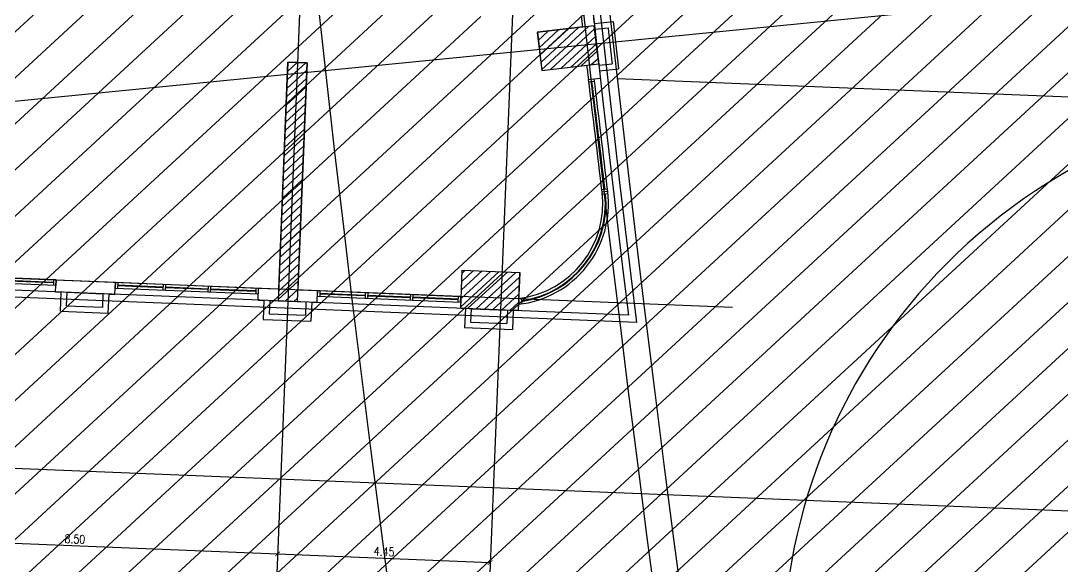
# Model space of a CAD drawing. Extents: x -678889171 to 586587, y -792238163 to 335485.
# Drawn here: x -678773490 to -678751703, y -792124699 to -792113291 of the extents above; entities that cross this region are included whole.
import ezdxf
from ezdxf.enums import TextEntityAlignment as Align

# ---------------------------------------------------------------- set-up
doc = ezdxf.new("R2010")
doc.units = 0
doc.header["$MEASUREMENT"] = 0
doc.layers.get('0').update_dxf_attribs({"color": 8})
for name, color, linetype in [('A-FLOR-PATT', 252, 'Continuous'), ('A-SITE-PATT', 252, 'Continuous'), ('A-WALL', 252, 'Continuous')]:
    doc.layers.add(name, color=color, linetype=linetype)
doc.layers.add('BASEMENT3 LAYOUT$0$TEXT6', color=252, linetype='Continuous', lineweight=0)
doc.styles.add('Ground floor Towers$0$$Bas01-Rname$0$EN-SC', font='swissc.ttf')
doc.styles.add('Ground floor Towers$0$$Bas01-Rname$0$EN-SCL', font='swisscl.ttf')
doc.styles.add('Ground floor Towers$0$04-Ground Floor$0$V2-lower ground$0$LEVEL  FOR LICENSE LOWER GR$0$$LG- LEVEL$0$AR-SR', font='sarb.shx')
doc.styles.add('XR-Axis$0$MOD-E-TEXT', font='romans.shx', dxfattribs={"width": 0.8, "height": 1.8})

# ---------------------------------------------------------------- blocks, each defined once
blk = doc.blocks.new('A$C61C61320')
at = {"layer": 'BASEMENT3 LAYOUT$0$TEXT6'}
h = blk.add_hatch(dxfattribs=at)
h.set_pattern_fill('JIS_WOOD', color=256, scale=1000, style=0)
h.set_pattern_definition([(45, (-843775.3736575155, -469599.9160835323), (-499.9999991609842, 499.9999991609843), [])])
h.paths.add_polyline_path([(-48073.17453308101, -174366.9252005816), (-52827.70401773683, -137283.3745918828), (-21470.42890679266, -134427.2130430685), (-18376.25980977295, -161775.8762387046), (-18368.17453308101, -175467.8413407506), (-18518.17453308101, -176466.9552695606), (-18518.17453308101, -178386.9252005816), (-18368.17453308101, -183011.1167942794), (-18362.29752682254, -198446.5368052525), (-18168.17453308101, -202281.2411916029), (-18360.0892563893, -208926.9252005816), (-21225.79736915685, -208049.6763489796), (-45692.61271465314, -203035.1575495943), (-55544.17996463575, -201566.2036034855), (-64372.75623362488, -200382.3687026045), (-73244.07786642597, -199325.5838570178), (-82129.48166527948, -198394.9150768394), (-90383.39706973708, -197394.4851778569), (-93352.28011348587, -194591.9241360954), (-93352.28011348587, -177285.8004086108), (-93172.93907456682, -174906.1366184817), (-50378.17453308101, -174866.9252005816)])
blk = doc.blocks.new('XR-Axis$0$_ArchTick')
at = {"const_width": 0.15}
blk.add_lwpolyline([(-0.5, -0.5), (0.5, 0.5)], dxfattribs=at)
blk = doc.blocks.new('GR')
at = {"layer": 'A-FLOR-PATT'}
for p, q in [((33455, 89935), (33455, 60105)), ((37905, 89920), (37905, 60090)), ((-6790, 65505), (47445, 73110)), ((39626.89805200664, 72392.36039642128), (38441.38055479803, 72206.48876380292)), ((39390.7989733828, 72363.10032106788), (38442.40769604361, 72207.30535975858)), ((38539.38182351203, 71581.42179057514), (39298.86458501499, 72340.92959408657)), ((38563.34159329082, 71428.60274066511), (39508.5059521379, 72373.79826389803)), ((39621.87017845339, 72440.17626341725), (40016.97137527508, 72501.23591362253)), ((39750.81247375175, 71602.0153982807), (39626.89805200664, 72392.36039642128)), ((39640.11058632983, 72321.5706342189), (39916.82572339172, 72364.33468963414)), ((38441.38055479803, 72206.48876380292), (38565.29497654297, 71416.14376566373)), ((38442.40769604361, 72207.30535975858), (38566.42243327318, 71416.32053422538)), ((38443.54274439698, 72192.69799021533), (38460.2991165237, 72209.45491484072)), ((38467.50251417572, 72039.8789403053), (38669.9404836465, 72242.32358465216)), ((38491.46228395452, 71887.05989039526), (38879.58185076935, 72275.19225446365)), ((38515.42205373329, 71734.2408404852), (39089.22321789223, 72308.06092427514)), ((38757.84477979451, 71446.33273071452), (39637.32686892338, 72325.8438185238)), ((38967.48614691704, 71479.20140052566), (39661.28663870215, 72173.02476861374)), ((39177.12751403957, 71512.07007033686), (39685.24640848086, 72020.20571870368)), ((39386.76888116213, 71544.938740148), (39709.20617825963, 71867.38666879362)), ((39596.41024828469, 71577.8074099592), (39733.1659480384, 71714.56761888356)), ((38565.29497654297, 71416.14376566373), (39750.81247375175, 71602.0153982807)), ((38566.42243327318, 71416.32053422538), (39504.14762289889, 71563.34199308408)), ((39519.57774303263, 71464.92634382645), (39504.14762289889, 71563.34199308408)), ((39756.18442769907, 71570.48684172318), (40032.89956476085, 71613.25089713838)), ((39774.59891709697, 71451.90811539651), (40169.70011391872, 71512.9677656018)), ((33253.62803045662, 66623.7655175169), (33253.62803045662, 71373.76551751676)), ((33253.62803045662, 71373.76551751676), (33653.62803045662, 71373.76551751676)), ((33253.62803045663, 71353.2464763241), (33273.32982607698, 71372.94892156095)), ((33253.62803045663, 71176.46686662303), (33450.10360711321, 71372.94892156098)), ((33253.62803045666, 70999.68725692175), (33626.87738814953, 71372.94892156089)), ((33653.62803045663, 71372.94892156101), (33253.62803045663, 71372.94892156101)), ((33253.62803045663, 71372.94892156101), (33253.62803045663, 66374.47935606702)), ((33653.62803045662, 71373.76551751676), (33653.62803045662, 66623.7655175169)), ((33653.62803045663, 66374.47935606702), (33653.62803045663, 71372.94892156101)), ((39550.58322881314, 71265.50765932907), (39797.65041098207, 71303.68986642385)), ((40150.88463220582, 71309.99999999999), (106865, 71310.00000000001)), ((33253.6280304566, 70822.90764722059), (33653.62803045652, 71222.92083620105)), ((33253.62803045666, 70646.12803751952), (33653.62803045657, 71046.14122649998)), ((39558.21966574532, 71216.09425192804), (39677.41649753673, 71234.5151448874)), ((33253.62803045663, 70469.3484278183), (33653.62803045654, 70869.36161679876)), ((33253.6280304566, 70292.56881811711), (33653.62803045652, 70692.58200709758)), ((33253.62803045663, 70115.78920841595), (33653.62803045657, 70515.80239739647)), ((33253.62803045663, 69939.00959871488), (33653.62803045654, 70339.02278769534)), ((33253.6280304566, 69762.22998901366), (33653.62803045657, 70162.24317799418)), ((33253.62803045663, 69585.4503793125), (33653.62803045654, 69985.46356829297)), ((33253.6280304566, 69408.67076961137), (33653.62803045652, 69808.68395859184)), ((33253.62803045666, 69231.89115991021), (33653.62803045657, 69631.90434889068)), ((33253.62803045654, 69055.11155020897), (33653.62803045654, 69455.12473918949)), ((33253.62803045657, 68878.33194050784), (33653.62803045652, 69278.34512948833)), ((33253.62803045657, 68701.55233080673), (33653.62803045654, 69101.56551978723)), ((33253.62803045654, 68524.77272110555), (33653.62803045654, 68924.7859100861)), ((40042.29736656623, 68989.10565059182), (39923.77199137206, 68970.38073499118)), ((40050.10429691672, 68939.71889264997), (39931.57434106522, 68920.99325338638)), ((40057.48401272009, 68890.26464235615), (39939.37669075838, 68871.60577178157)), ((33253.62803045657, 68347.99311140439), (33653.62803045652, 68748.00630038488)), ((33253.6280304566, 68171.21350170326), (33653.62803045654, 68571.22669068378)), ((33253.62803045657, 67994.4338920021), (33653.62803045657, 68394.44708098265)), ((33253.62803045657, 67817.65428230088), (33653.62803045657, 68217.66747128143)), ((33253.62803045652, 67640.87467259972), (33653.62803045654, 68040.8878615803)), ((33253.62803045652, 67464.09506289859), (33653.62803045652, 67864.10825187914)), ((33253.62803045654, 67287.31545319743), (33653.62803045654, 67687.32864217798)), ((33253.62803045652, 67110.53584349624), (33653.62803045652, 67510.54903247679)), ((33253.62803045654, 66933.75623379508), (33653.62803045657, 67333.76942277569)), ((33253.62803045654, 66756.97662409401), (33653.62803045649, 67156.98981307453)), ((37075.78881380475, 66373.76551943627), (37075.78889898357, 67171.89723045076)), ((37075.78889653625, 67112.52724043312, 3.764500066412408e-07), (37135.15692904426, 67171.89723045068, 3.764500066412408e-07)), ((37075.78889653625, 66935.74763073196, 3.764500066412408e-07), (37311.93071008052, 67171.89723045068, 3.764500066412408e-07)), ((37075.78889653628, 66758.9680210308, 3.764500066412408e-07), (37488.70449111678, 67171.89723045068, 3.764500066412408e-07)), ((37075.78889653625, 66582.18841132961, 3.764500066412408e-07), (37665.47827215304, 67171.89723045068, 3.764500066412408e-07)), ((37075.78889653625, 66405.40880162845, 3.764500066412408e-07), (37842.2520531893, 67171.89723045068, 3.764500066412408e-07)), ((37075.78889653619, 67171.89723045076), (38276.22716923049, 67171.89723045076)), ((37075.78889653619, 66372.94892156101), (37075.78889653619, 67171.89723045076)), ((37075.78889898357, 67171.89723045076), (38277.25431047607, 67171.89723045076)), ((37220.10386775152, 66372.94892156095, 3.764500066412408e-07), (38019.02583422555, 67171.89723045068, 3.764500066412408e-07)), ((37396.87764878775, 66372.94892156095, 3.764500066412408e-07), (38195.79961526179, 67171.89723045068, 3.764500066412408e-07)), ((38276.22716923049, 67171.89723045076), (38276.22716923049, 66372.94892156101)), ((38277.25431047607, 67171.89723045076), (38277.25431047607, 66373.76547436601)), ((33253.62803045652, 66580.19701439279), (33653.62803045652, 66980.21020337334)), ((37573.65142982401, 66372.94892156092, 3.764500066412408e-07), (38276.22716923058, 67075.5478266119, 3.764500066412408e-07)), ((37750.42521086024, 66372.94892156095, 3.764500066412408e-07), (38276.22716923055, 66898.76821691074, 3.764500066412408e-07)), ((33253.62803045654, 66403.41740469163), (33653.62803045654, 66803.43059367218)), ((37927.19899189653, 66372.94892156095, 3.764500066412408e-07), (38276.22716923055, 66721.98860720958, 3.764500066412408e-07)), ((-50315, 66625), (42755, 66625)), ((28590.59685895054, 66623.7648807753), (25590.59685895068, 66623.76391248242)), ((28590.59689768223, 66503.76488077537), (25590.59689768241, 66503.76391248251)), ((28540.59687644819, 66569.63646149523), (27590.59687644822, 66569.63615486915)), ((28540.59688031647, 66557.63646149525), (27590.59688031653, 66557.63615486915)), ((28540.59685899963, 66623.76486465754), (28540.59689768226, 66503.76486465763)), ((28590.59685895055, 66623.76551751838), (29832.82917376303, 66623.76551751672)), ((28590.59685895055, 66373.76551751688), (28590.59685895055, 66623.76551751836)), ((28590.59685899963, 66623.7648807753), (28590.59689768223, 66503.76488077537)), ((29832.82917376288, 66623.7648807735), (29832.82913507996, 66503.76488077357)), ((29832.82913507996, 66503.76488077357), (32832.82913507981, 66503.76391247267)), ((29832.82917376303, 66373.76551738425), (29832.82917376303, 66623.76551751672)), ((29832.82917381197, 66623.7648807735), (32832.82917381186, 66623.76391247258)), ((29882.82917376288, 66623.7648646556), (29882.82913507993, 66503.76486465569)), ((29882.8291563142, 66569.6364614933), (30832.82915631411, 66569.63615486467)), ((29882.82915244586, 66557.6364614933), (30832.8291524458, 66557.63615486468)), ((30832.82917376279, 66623.7645584158), (30832.82913507987, 66503.7645584159)), ((30882.82917376279, 66623.76454229794), (30882.82913507987, 66503.76454229801)), ((30882.82915631408, 66569.63613872632), (31782.82915634112, 66569.63584823605)), ((30882.8291524458, 66557.63613872633), (31782.82915246786, 66557.63584823607)), ((31782.82913507987, 66503.76425137822), (31782.82917381194, 66623.76425137815)), ((31832.82913507987, 66503.76423523985), (31832.82917381194, 66623.76423523978)), ((31832.82915634109, 66569.6358320977), (32782.8291563408, 66569.63552546909)), ((31832.82915246784, 66557.63583209772), (32782.82915246757, 66557.63552546909)), ((32782.82913507961, 66503.76392861102), (32782.82917381165, 66623.76392861095)), ((32832.82913507981, 66503.76391247267), (32832.82917381189, 66623.76391247258)), ((32832.82917376303, 66623.76551751762), (33229.65517170214, 66623.76551751762)), ((32832.82917376303, 66373.76551751688), (32832.82917376303, 66623.76551751762)), ((33401.46471699505, 66374.47935606702), (33653.62803045649, 66626.65098397105)), ((33578.23849803137, 66374.47935606696), (33653.62803045657, 66449.87137426989)), ((33679.65517902625, 66623.76551751762), (34066.81603778177, 66623.76551751762)), ((34066.81603778177, 66373.76551751689), (34066.81603778177, 66623.76551751762)), ((34066.81603778162, 66623.76488077368), (34066.8159990987, 66503.76488077376)), ((34066.81603783072, 66623.76488077368), (37066.81603783061, 66623.76391247277)), ((34066.8159990987, 66503.76488077376), (37066.81599909856, 66503.76391247284)), ((34116.81603778162, 66623.7648646558), (34116.81599909868, 66503.76486465588)), ((34116.81602033295, 66569.63646149347), (35066.81602033286, 66569.63615486486)), ((34116.81601646461, 66557.63646149349), (35066.81601646455, 66557.63615486486)), ((35066.81603778154, 66623.764558416), (35066.81599909862, 66503.7645584161)), ((35116.81603778154, 66623.76454229813), (35116.81599909862, 66503.7645422982)), ((35116.81602033283, 66569.63613872652), (36016.81602035987, 66569.63584823624)), ((35116.81601646455, 66557.63613872652), (36016.81601648661, 66557.63584823626)), ((36016.81599909862, 66503.7642513784), (36016.81603783069, 66623.76425137834)), ((36066.81599909862, 66503.76423524004), (36066.81603783069, 66623.76423523997)), ((36066.81602035984, 66569.63583209788), (37016.81602035955, 66569.63552546929)), ((36066.81601648658, 66557.6358320979), (37016.81601648632, 66557.63552546928)), ((37016.81599909835, 66503.76392861121), (37016.8160378304, 66623.76392861114)), ((37066.81599909856, 66503.76391247284), (37066.81603783063, 66623.76391247276)), ((38103.97277293279, 66372.94892156092, 3.764500066412408e-07), (38276.22716923055, 66545.2089975084, 3.764500066412408e-07)), ((38277.25431047607, 66627.77754262341), (38296.45913625532, 66509.32428320523)), ((38326.60983523364, 66635.77955336477), (38345.72028455267, 66517.90839760393)), ((40585, 66375), (-6630, 66375)), ((28590.59685895055, 66373.7655175186), (28711.00320833852, 66373.7655175184)), ((28711.00320833298, 65973.76551751686), (28711.00320835006, 66373.76551751688)), ((28831.0032083381, 66093.76551734594), (28831.00320835006, 66373.7655175182)), ((28831.00320835006, 66373.7655175182), (29591.00320832785, 66373.76551751702)), ((29591.00320832785, 66093.76551734594), (29591.00320831589, 66373.76551751702)), ((29711.00320833298, 65973.76551751686), (29711.00320831589, 66373.76551738425)), ((29711.00320831589, 66373.76551738425), (29832.82917376303, 66373.76551738425)), ((32832.82917376303, 66373.76551751762), (32954.65513920375, 66373.76551751762)), ((32954.65513920375, 66373.76551751762), (32954.65513922078, 65975.29595202237)), ((33074.65513920369, 66375.29595202237), (33834.65513921223, 66375.29595202237)), ((33074.65513920369, 66375.29595202237), (33074.65513921565, 66095.29595202237)), ((33253.62803045663, 66374.47935606702), (33653.62803045663, 66374.47935606702)), ((33834.65513921223, 66375.29595202237), (33834.65513921223, 66095.29595202237)), ((33954.65513921223, 66375.29595180954), (33954.65513921223, 65975.29595202237)), ((33954.65513921223, 66373.7655175176), (34066.81603778177, 66373.76551751762)), ((37172.03511221892, 66373.76551551848), (37075.78881380475, 66373.76551943627)), ((38276.22716923049, 66372.94892156101), (37075.78889653619, 66372.94892156101)), ((37172.03511221892, 66372.23508322496), (37172.03511223594, 65973.76551772971)), ((37292.03511221885, 66373.76551772971), (38052.03511222739, 66373.76551772971)), ((37292.03511221885, 66373.76551772971), (37292.03511223081, 66093.76551772971)), ((38052.03511222739, 66373.76551772971), (38052.03511222739, 66093.76551772971)), ((38277.25431047607, 66373.76547436601), (38172.03511222739, 66373.7654782838)), ((38172.03511222739, 66373.76551751689), (38172.03511222739, 65973.76551772971)), ((40765, 66225), (-6480, 66225)), ((28831.00320832786, 66093.76551734474), (29591.00320832785, 66093.76551734594)), ((33074.65513921565, 66095.29595202237), (33834.65513921223, 66095.29595202237)), ((37292.03511223081, 66093.76551772971), (38052.03511222739, 66093.76551772971)), ((28711.00320833298, 65973.76551734476), (29711.00320833298, 65973.76551734608)), ((32954.65513922078, 65975.29595202237), (33954.65513921223, 65975.29595202237)), ((37172.03511223594, 65973.76551772971), (38172.03511222739, 65973.76551772971)), ((-545, 62655), (113465, 62655)), ((24955, 61083.86059449278), (33455, 61083.86059449278)), ((33455, 61083.8605944928), (37905, 61083.8605944928))]:
    blk.add_line(p, q, dxfattribs=at)
for centre, radius, start, end in [((632160.654919429, 163506.251165366), 618245.8226879981, 171.0764646735087, 189.9103746877842), ((632160.654919429, 163506.251165366), 613595.8226879981, 171.0737824436527, 189.9862451256833), ((632160.654919429, 163506.251165366), 605195.8226879981, 171.0737824436527, 190.1263033448895), ((632160.6549194276, 163506.2511653661), 599695.8226879967, 171.0616030214717, 190.2201678661017), ((632160.6549194327, 163506.2511653659), 599145.8226880017, 171.0631954506245, 190.2296506374575), ((632160.654919429, 163506.251165366), 599345.8226879981, 177.29999390148, 189.341260597947), ((632160.654919429, 163506.251165366), 599495.8226879981, 183.8845870410494, 189.3243741414251), ((840859.0656696026, 195534.2625217543), 810887.5282535178, 188.7206047885676, 188.7374661400605), ((632160.6549194291, 163506.251165366), 599495.8226879981, 188.7192292360499, 188.7373075782326), ((632160.6549194291, 163506.251165366), 599215.8226879981, 188.748759403908, 188.821429039288), ((632160.6549194291, 163506.251165366), 599095.8226879981, 188.7372756723821, 188.8329128148015), ((632160.6549194291, 163506.251165366), 599495.8226879981, 188.7487763744188, 188.8214120687772), ((632160.6549194291, 163506.251165366), 599745.8226879981, 188.8279109206273, 188.8471909675285), ((55899.86500333669, 59744.76705215924), 11806.41163141526, 310.2967878259491, 217.9791248124744), ((-226191.522601689, 26878.2448421609), 269423.6356008362, 8.977278030850245, 9.482651125376846), ((-226191.522601689, 26878.2448421609), 269477.5071976943, 9.48251166898608, 9.482651125376846), ((-226191.522601689, 26878.2448421609), 269490.8069609735, 9.482477248720876, 9.482651125376846), ((-226191.522601689, 26878.2448421609), 269519.7640039781, 9.482402318603876, 9.482651125376846), ((-226191.522601689, 26878.2448421609), 269543.6356008362, 8.977278030850245, 9.482651125376846), ((632160.6549194291, 163506.251165366), 599495.8226879981, 188.8328808649635, 188.8472168629426), ((-226191.522601689, 26878.2448421609), 269477.5071976943, 8.988154405076823, 9.47187999130928), ((-226191.522601689, 26878.2448421609), 269490.8069609735, 8.988153880426335, 9.471846095809397), ((37957.17388082191, 68601.99853292627), 2120, 278.6838006143632, 9.163739412013173), ((37957.17388082191, 68601.99853292627), 2000, 279.2092304405321, 9.163739412013173), ((37957.17388082191, 68601.99853292627), 2055.616189735885, 280.6040176127178, 7.777693151456585), ((37957.17388082191, 68601.99853292627), 2067.616189735885, 280.6040176127178, 7.777693151456585)]:
    blk.add_arc(centre, radius, start, end, dxfattribs=at)
at = {"layer": 'A-FLOR-PATT', "xscale": 100, "yscale": 100, "zscale": 100}
for p in [(33455, 61083.86059449278), (37905, 61083.8605944928)]:
    blk.add_blockref('XR-Axis$0$_ArchTick', p, dxfattribs=at)
at = {"layer": 'A-FLOR-PATT', "xscale": 100, "yscale": 100, "zscale": 100, "rotation": 180}
blk.add_blockref('XR-Axis$0$_ArchTick', (33455, 61083.8605944928), dxfattribs=at)
at = {"layer": 'A-FLOR-PATT', "char_height": 180, "attachment_point": 5, "style": 'XR-Axis$0$MOD-E-TEXT'}
for s, insert in [('\\A1;8.50', (29205, 61223.86059449278)), ('\\A1;4.45', (35680, 61223.8605944928))]:
    blk.add_mtext(s, dxfattribs=dict(at, insert=insert))
at = {"layer": 'A-FLOR-PATT', "style": 'Ground floor Towers$0$04-Ground Floor$0$V2-lower ground$0$LEVEL  FOR LICENSE LOWER GR$0$$LG- LEVEL$0$AR-SR', "flags": 12}
for tag, p in [('L', (30296.07288644527, 72859.53473235783)), ('P', (30237.50458115668, 72203.99769414036))]:
    blk.add_attdef(tag, text='', height=500, dxfattribs=at).set_placement(p, align=Align.RIGHT)
at = {"layer": 'A-FLOR-PATT'}
for tag, p, height, style in [('N', (85492.25876324323, 56633.4995742733), 250, 'Ground floor Towers$0$$Bas01-Rname$0$EN-SC'), ('N', (89389.48149106537, 56633.4995742733), 250, 'Ground floor Towers$0$$Bas01-Rname$0$EN-SC'), ('N', (94597.61363499537, 56633.4995742733), 250, 'Ground floor Towers$0$$Bas01-Rname$0$EN-SC'), ('AN', (85922.66280553787, 56313.08159666645), 200, 'Ground floor Towers$0$$Bas01-Rname$0$EN-SCL'), ('AN', (89819.88553336001, 56313.08159666645), 200, 'Ground floor Towers$0$$Bas01-Rname$0$EN-SCL'), ('AN', (95028.01767729002, 56313.08159666645), 200, 'Ground floor Towers$0$$Bas01-Rname$0$EN-SCL'), ('SN', (85299.47460008037, 56025.08594095582), 200, 'Ground floor Towers$0$$Bas01-Rname$0$EN-SCL'), ('SN', (89196.69732790251, 56025.08594095582), 200, 'Ground floor Towers$0$$Bas01-Rname$0$EN-SCL'), ('SN', (94404.82947183252, 56025.08594095582), 200, 'Ground floor Towers$0$$Bas01-Rname$0$EN-SCL'), ('F', (85927.04975899268, 56008.67972904726), 200, 'Ground floor Towers$0$$Bas01-Rname$0$EN-SCL'), ('F', (89824.27248681482, 56008.67972904726), 200, 'Ground floor Towers$0$$Bas01-Rname$0$EN-SCL'), ('F', (95032.40463074483, 56008.67972904726), 200, 'Ground floor Towers$0$$Bas01-Rname$0$EN-SCL')]:
    blk.add_attdef(tag, p, '', height=height, dxfattribs=dict(at, style=style))
at = {"layer": 'A-FLOR-PATT', "style": 'Ground floor Towers$0$$Bas01-Rname$0$EN-SCL', "width": 0.8}
for p in [(85305.16036184286, 56295.1433535593), (89202.383089665, 56295.1433535593), (94410.51523359501, 56295.1433535593)]:
    blk.add_attdef('FN', p, '', height=250, dxfattribs=at)

msp = doc.modelspace()

# ---------------------------------------------------------------- block references
at = {"layer": 'A-SITE-PATT', "rotation": 357.6731745000001}
msp.add_blockref('A$C61C61320', (-678706236.4347705, -791940527.995869, -212772), dxfattribs=at)

# ---------------------------------------------------------------- next in the draw order: block references
at = {"layer": 'A-WALL', "rotation": 357.6731745000001}
msp.add_blockref('GR', (-678804025.0995113, -792184118.4910543, -212772), dxfattribs=at)

doc.saveas('drawing.dxf')
